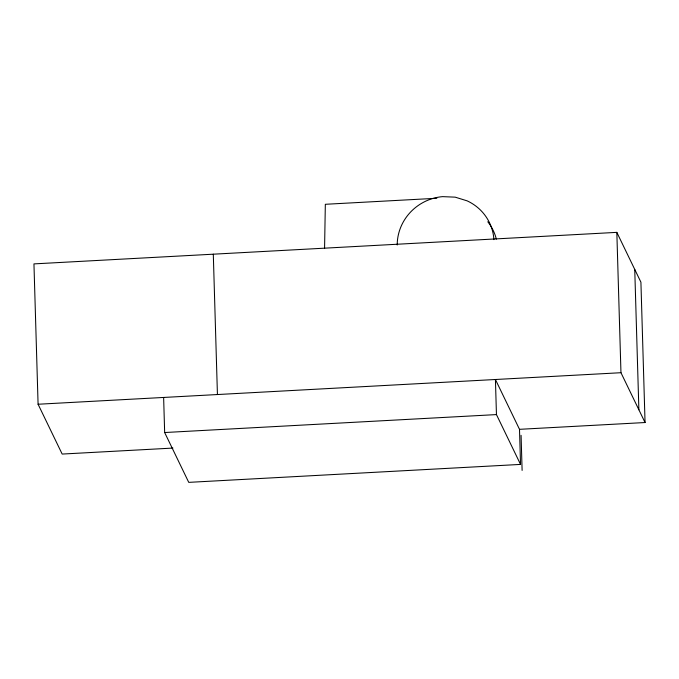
<?xml version="1.0" encoding="UTF-8"?>
<svg xmlns="http://www.w3.org/2000/svg" width="679" height="679" viewBox="0 0 679 679"><rect width="100%" height="100%" fill="white"/><g stroke="black" fill="none" stroke-linecap="round" stroke-linejoin="round"><path stroke-width="1.02" d="M324.57 248.446L325.334 204.294L436.835 198.26M163.631 397.444L164.657 432.531L188.745 482.362L520.538 464.411L496.451 414.589L495.424 379.502L519.503 429.323L645.05 422.533L640.917 282.184L616.829 232.362L33.95 263.893L38.083 404.243L62.171 454.064L172.941 448.072M38.083 404.243L620.962 372.712L645.05 422.533M164.657 432.531L496.451 414.589M634.746 269.427L638.88 409.776M616.829 232.362L620.962 372.712M521.082 435.332L522.117 470.42M519.503 429.323L520.538 464.411M213.299 254.192L217.433 394.533M493.913 239.619A48.701 47.089 -25.8 0 0 467.127 200.848L455.176 197.156L442.572 196.638A48.701 47.089 -25.8 0 0 397.207 244.992M487.777 221.77A48.684 47.072 -25.8 0 1 496.341 239.127"/></g></svg>
